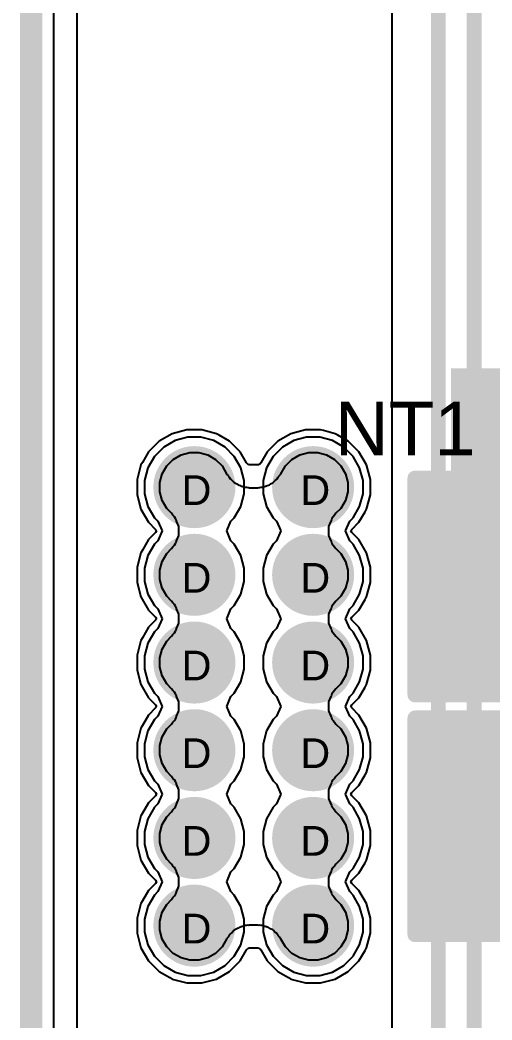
# Model space of a CAD drawing. Header units: inches. Extents: x 0 to 5379, y 0 to 5429.
# Drawn here: x -0.19 to 7.89, y 34.14 to 51.25 of the extents above; entities that cross this region are included whole.
import ezdxf

# ---------------------------------------------------------------- set-up
doc = ezdxf.new("R2010")
doc.units = ezdxf.units.IN
for name, color, linetype in [('Board Outline', 216, 'Continuous'), ('Bottom Layer', 5, 'Continuous'), ('Bottom Solder', 6, 'Continuous'), ('Drill Drawing', 1, 'Continuous'), ('GND01', 16, 'Continuous'), ('GND02', 76, 'Continuous'), ('PWR', 156, 'Continuous'), ('SIG 01', 90, 'Continuous'), ('Top Layer', 1, 'Continuous'), ('Top Overlay', 2, 'Continuous'), ('Top Paste', 8, 'Continuous'), ('Top Solder', 216, 'Continuous'), ('Via Holes', 16, 'Continuous')]:
    doc.layers.add(name, color=color, linetype=linetype)
doc.styles.add('Arial', font='', dxfattribs={"height": 0.2})
doc.styles.get('Arial').set_extended_font_data('Arial')

# ---------------------------------------------------------------- blocks, each defined once
blk = doc.blocks.new('RES_2512_86')
at = {"layer": 'Top Layer'}
blk.add_hatch(color=1, dxfattribs=at).paths.add_polyline_path([(-4.05, 1.7), (-2.45, 1.7), (-2.45, -1.7), (-4.05, -1.7)])
at = {"layer": 'Top Paste'}
blk.add_hatch(color=8, dxfattribs=at).paths.add_polyline_path([(-4.05, 1.7), (-2.45, 1.7), (-2.45, -1.7), (-4.05, -1.7)])
at = {"layer": 'Top Solder'}
blk.add_hatch(color=216, dxfattribs=at).paths.add_polyline_path([(-4.152, 1.802), (-2.348, 1.802), (-2.348, -1.802), (-4.152, -1.802)])
at = {"layer": 'Top Overlay'}
for points in [[(-4.242, 1.854, 0.254, 0.254, 0), (4.237, 1.854, 0.254, 0.254, 0)], [(-4.242, -1.854, 0.254, 0.254, 0), (-4.242, 1.854, 0.254, 0.254, 0)], [(-4.242, -1.854, 0.254, 0.254, 0), (4.237, -1.854, 0.254, 0.254, 0)]]:
    blk.add_lwpolyline(points, format="xyseb", dxfattribs=at)
for points in [[(-4.305, 1.854, 0.127, 0.127, 1), (-4.178, 1.854, 0.127, 0.127, 1)], [(-4.305, 1.854, 0.127, 0.127, 1), (-4.178, 1.854, 0.127, 0.127, 1)], [(-4.305, -1.854, 0.127, 0.127, 1), (-4.178, -1.854, 0.127, 0.127, 1)], [(-4.305, -1.854, 0.127, 0.127, 1), (-4.178, -1.854, 0.127, 0.127, 1)]]:
    blk.add_lwpolyline(points, format="xyseb", close=True, dxfattribs=at)
blk = doc.blocks.new('RES_2512_87')
at = {"layer": 'Top Layer'}
blk.add_hatch(color=1, dxfattribs=at).paths.add_polyline_path([(-4.05, 1.7), (-2.45, 1.7), (-2.45, -1.7), (-4.05, -1.7)])
at = {"layer": 'Top Paste'}
blk.add_hatch(color=8, dxfattribs=at).paths.add_polyline_path([(-4.05, 1.7), (-2.45, 1.7), (-2.45, -1.7), (-4.05, -1.7)])
at = {"layer": 'Top Solder'}
blk.add_hatch(color=216, dxfattribs=at).paths.add_polyline_path([(-4.152, 1.802), (-2.348, 1.802), (-2.348, -1.802), (-4.152, -1.802)])
at = {"layer": 'Top Overlay'}
for points in [[(-4.242, 1.854, 0.254, 0.254, 0), (4.237, 1.854, 0.254, 0.254, 0)], [(-4.242, -1.854, 0.254, 0.254, 0), (-4.242, 1.854, 0.254, 0.254, 0)], [(-4.242, -1.854, 0.254, 0.254, 0), (4.237, -1.854, 0.254, 0.254, 0)]]:
    blk.add_lwpolyline(points, format="xyseb", dxfattribs=at)
for points in [[(-4.305, 1.854, 0.127, 0.127, 1), (-4.178, 1.854, 0.127, 0.127, 1)], [(-4.305, 1.854, 0.127, 0.127, 1), (-4.178, 1.854, 0.127, 0.127, 1)], [(-4.305, -1.854, 0.127, 0.127, 1), (-4.178, -1.854, 0.127, 0.127, 1)], [(-4.305, -1.854, 0.127, 0.127, 1), (-4.178, -1.854, 0.127, 0.127, 1)]]:
    blk.add_lwpolyline(points, format="xyseb", close=True, dxfattribs=at)

msp = doc.modelspace()

# ---------------------------------------------------------------- hatches: boundary and pattern name
at = {"layer": 'Bottom Layer'}
h = msp.add_hatch(color=5, dxfattribs=at)
edge = h.paths.add_edge_path()
edge.add_arc((2.794, 43.253), 0.6, 0, 360)
h = msp.add_hatch(color=5, dxfattribs=at)
edge = h.paths.add_edge_path()
edge.add_arc((4.826, 43.253), 0.6, 0, 360)
h = msp.add_hatch(color=5, dxfattribs=at)
edge = h.paths.add_edge_path()
edge.add_arc((2.794, 41.753), 0.6, 0, 360)
h = msp.add_hatch(color=5, dxfattribs=at)
edge = h.paths.add_edge_path()
edge.add_arc((4.826, 41.753), 0.6, 0, 360)
h = msp.add_hatch(color=5, dxfattribs=at)
edge = h.paths.add_edge_path()
edge.add_arc((2.794, 40.252), 0.6, 0, 360)
h = msp.add_hatch(color=5, dxfattribs=at)
edge = h.paths.add_edge_path()
edge.add_arc((4.826, 40.252), 0.6, 0, 360)
h = msp.add_hatch(color=5, dxfattribs=at)
edge = h.paths.add_edge_path()
edge.add_arc((2.794, 38.752), 0.6, 0, 360)
h = msp.add_hatch(color=5, dxfattribs=at)
edge = h.paths.add_edge_path()
edge.add_arc((4.826, 38.752), 0.6, 0, 360)
h = msp.add_hatch(color=5, dxfattribs=at)
edge = h.paths.add_edge_path()
edge.add_arc((2.794, 37.251), 0.6, 0, 360)
h = msp.add_hatch(color=5, dxfattribs=at)
edge = h.paths.add_edge_path()
edge.add_arc((4.826, 37.251), 0.6, 0, 360)
h = msp.add_hatch(color=5, dxfattribs=at)
edge = h.paths.add_edge_path()
edge.add_arc((2.794, 35.751), 0.6, 0, 360)
h = msp.add_hatch(color=5, dxfattribs=at)
edge = h.paths.add_edge_path()
edge.add_arc((4.826, 35.751), 0.6, 0, 360)
at = {"layer": 'Bottom Solder'}
h = msp.add_hatch(color=6, dxfattribs=at)
edge = h.paths.add_edge_path()
edge.add_arc((2.794, 43.253), 0.702, 0, 360)
h = msp.add_hatch(color=6, dxfattribs=at)
edge = h.paths.add_edge_path()
edge.add_arc((4.826, 43.253), 0.702, 0, 360)
h = msp.add_hatch(color=6, dxfattribs=at)
edge = h.paths.add_edge_path()
edge.add_arc((2.794, 41.753), 0.702, 0, 360)
h = msp.add_hatch(color=6, dxfattribs=at)
edge = h.paths.add_edge_path()
edge.add_arc((4.826, 41.753), 0.702, 0, 360)
h = msp.add_hatch(color=6, dxfattribs=at)
edge = h.paths.add_edge_path()
edge.add_arc((2.794, 40.252), 0.702, 0, 360)
h = msp.add_hatch(color=6, dxfattribs=at)
edge = h.paths.add_edge_path()
edge.add_arc((4.826, 40.252), 0.702, 0, 360)
h = msp.add_hatch(color=6, dxfattribs=at)
edge = h.paths.add_edge_path()
edge.add_arc((2.794, 38.752), 0.702, 0, 360)
h = msp.add_hatch(color=6, dxfattribs=at)
edge = h.paths.add_edge_path()
edge.add_arc((4.826, 38.752), 0.702, 0, 360)
h = msp.add_hatch(color=6, dxfattribs=at)
edge = h.paths.add_edge_path()
edge.add_arc((2.794, 37.251), 0.702, 0, 360)
h = msp.add_hatch(color=6, dxfattribs=at)
edge = h.paths.add_edge_path()
edge.add_arc((4.826, 37.251), 0.702, 0, 360)
h = msp.add_hatch(color=6, dxfattribs=at)
edge = h.paths.add_edge_path()
edge.add_arc((2.794, 35.751), 0.702, 0, 360)
h = msp.add_hatch(color=6, dxfattribs=at)
edge = h.paths.add_edge_path()
edge.add_arc((4.826, 35.751), 0.702, 0, 360)
at = {"layer": 'GND01'}
h = msp.add_hatch(color=16, dxfattribs=at)
edge = h.paths.add_edge_path()
edge.add_arc((2.794, 43.253), 0.6, 0, 360)
h = msp.add_hatch(color=16, dxfattribs=at)
edge = h.paths.add_edge_path()
edge.add_arc((4.826, 43.253), 0.6, 0, 360)
h = msp.add_hatch(color=16, dxfattribs=at)
edge = h.paths.add_edge_path()
edge.add_arc((2.794, 41.753), 0.6, 0, 360)
h = msp.add_hatch(color=16, dxfattribs=at)
edge = h.paths.add_edge_path()
edge.add_arc((4.826, 41.753), 0.6, 0, 360)
h = msp.add_hatch(color=16, dxfattribs=at)
edge = h.paths.add_edge_path()
edge.add_arc((2.794, 40.252), 0.6, 0, 360)
h = msp.add_hatch(color=16, dxfattribs=at)
edge = h.paths.add_edge_path()
edge.add_arc((4.826, 40.252), 0.6, 0, 360)
h = msp.add_hatch(color=16, dxfattribs=at)
edge = h.paths.add_edge_path()
edge.add_arc((2.794, 38.752), 0.6, 0, 360)
h = msp.add_hatch(color=16, dxfattribs=at)
edge = h.paths.add_edge_path()
edge.add_arc((4.826, 38.752), 0.6, 0, 360)
h = msp.add_hatch(color=16, dxfattribs=at)
edge = h.paths.add_edge_path()
edge.add_arc((2.794, 37.251), 0.6, 0, 360)
h = msp.add_hatch(color=16, dxfattribs=at)
edge = h.paths.add_edge_path()
edge.add_arc((4.826, 37.251), 0.6, 0, 360)
h = msp.add_hatch(color=16, dxfattribs=at)
edge = h.paths.add_edge_path()
edge.add_arc((2.794, 35.751), 0.6, 0, 360)
h = msp.add_hatch(color=16, dxfattribs=at)
edge = h.paths.add_edge_path()
edge.add_arc((4.826, 35.751), 0.6, 0, 360)
at = {"layer": 'GND02'}
h = msp.add_hatch(color=76, dxfattribs=at)
edge = h.paths.add_edge_path()
edge.add_arc((2.794, 43.253), 0.6, 0, 360)
h = msp.add_hatch(color=76, dxfattribs=at)
edge = h.paths.add_edge_path()
edge.add_arc((4.826, 43.253), 0.6, 0, 360)
h = msp.add_hatch(color=76, dxfattribs=at)
edge = h.paths.add_edge_path()
edge.add_arc((2.794, 41.753), 0.6, 0, 360)
h = msp.add_hatch(color=76, dxfattribs=at)
edge = h.paths.add_edge_path()
edge.add_arc((4.826, 41.753), 0.6, 0, 360)
h = msp.add_hatch(color=76, dxfattribs=at)
edge = h.paths.add_edge_path()
edge.add_arc((2.794, 40.252), 0.6, 0, 360)
h = msp.add_hatch(color=76, dxfattribs=at)
edge = h.paths.add_edge_path()
edge.add_arc((4.826, 40.252), 0.6, 0, 360)
h = msp.add_hatch(color=76, dxfattribs=at)
edge = h.paths.add_edge_path()
edge.add_arc((2.794, 38.752), 0.6, 0, 360)
h = msp.add_hatch(color=76, dxfattribs=at)
edge = h.paths.add_edge_path()
edge.add_arc((4.826, 38.752), 0.6, 0, 360)
h = msp.add_hatch(color=76, dxfattribs=at)
edge = h.paths.add_edge_path()
edge.add_arc((2.794, 37.251), 0.6, 0, 360)
h = msp.add_hatch(color=76, dxfattribs=at)
edge = h.paths.add_edge_path()
edge.add_arc((4.826, 37.251), 0.6, 0, 360)
h = msp.add_hatch(color=76, dxfattribs=at)
edge = h.paths.add_edge_path()
edge.add_arc((2.794, 35.751), 0.6, 0, 360)
h = msp.add_hatch(color=76, dxfattribs=at)
edge = h.paths.add_edge_path()
edge.add_arc((4.826, 35.751), 0.6, 0, 360)
at = {"layer": 'PWR'}
h = msp.add_hatch(color=156, dxfattribs=at)
edge = h.paths.add_edge_path()
edge.add_arc((2.794, 43.253), 0.6, 0, 360)
h = msp.add_hatch(color=156, dxfattribs=at)
edge = h.paths.add_edge_path()
edge.add_arc((4.826, 43.253), 0.6, 0, 360)
h = msp.add_hatch(color=156, dxfattribs=at)
edge = h.paths.add_edge_path()
edge.add_arc((2.794, 41.753), 0.6, 0, 360)
h = msp.add_hatch(color=156, dxfattribs=at)
edge = h.paths.add_edge_path()
edge.add_arc((4.826, 41.753), 0.6, 0, 360)
h = msp.add_hatch(color=156, dxfattribs=at)
edge = h.paths.add_edge_path()
edge.add_arc((2.794, 40.252), 0.6, 0, 360)
h = msp.add_hatch(color=156, dxfattribs=at)
edge = h.paths.add_edge_path()
edge.add_arc((4.826, 40.252), 0.6, 0, 360)
h = msp.add_hatch(color=156, dxfattribs=at)
edge = h.paths.add_edge_path()
edge.add_arc((2.794, 38.752), 0.6, 0, 360)
h = msp.add_hatch(color=156, dxfattribs=at)
edge = h.paths.add_edge_path()
edge.add_arc((4.826, 38.752), 0.6, 0, 360)
h = msp.add_hatch(color=156, dxfattribs=at)
edge = h.paths.add_edge_path()
edge.add_arc((2.794, 37.251), 0.6, 0, 360)
h = msp.add_hatch(color=156, dxfattribs=at)
edge = h.paths.add_edge_path()
edge.add_arc((4.826, 37.251), 0.6, 0, 360)
h = msp.add_hatch(color=156, dxfattribs=at)
edge = h.paths.add_edge_path()
edge.add_arc((2.794, 35.751), 0.6, 0, 360)
h = msp.add_hatch(color=156, dxfattribs=at)
edge = h.paths.add_edge_path()
edge.add_arc((4.826, 35.751), 0.6, 0, 360)
at = {"layer": 'SIG 01'}
h = msp.add_hatch(color=90, dxfattribs=at)
edge = h.paths.add_edge_path()
edge.add_arc((2.794, 43.253), 0.6, 0, 360)
h = msp.add_hatch(color=90, dxfattribs=at)
edge = h.paths.add_edge_path()
edge.add_arc((4.826, 43.253), 0.6, 0, 360)
h = msp.add_hatch(color=90, dxfattribs=at)
edge = h.paths.add_edge_path()
edge.add_arc((2.794, 41.753), 0.6, 0, 360)
h = msp.add_hatch(color=90, dxfattribs=at)
edge = h.paths.add_edge_path()
edge.add_arc((4.826, 41.753), 0.6, 0, 360)
h = msp.add_hatch(color=90, dxfattribs=at)
edge = h.paths.add_edge_path()
edge.add_arc((2.794, 40.252), 0.6, 0, 360)
h = msp.add_hatch(color=90, dxfattribs=at)
edge = h.paths.add_edge_path()
edge.add_arc((4.826, 40.252), 0.6, 0, 360)
h = msp.add_hatch(color=90, dxfattribs=at)
edge = h.paths.add_edge_path()
edge.add_arc((2.794, 38.752), 0.6, 0, 360)
h = msp.add_hatch(color=90, dxfattribs=at)
edge = h.paths.add_edge_path()
edge.add_arc((4.826, 38.752), 0.6, 0, 360)
h = msp.add_hatch(color=90, dxfattribs=at)
edge = h.paths.add_edge_path()
edge.add_arc((2.794, 37.251), 0.6, 0, 360)
h = msp.add_hatch(color=90, dxfattribs=at)
edge = h.paths.add_edge_path()
edge.add_arc((4.826, 37.251), 0.6, 0, 360)
h = msp.add_hatch(color=90, dxfattribs=at)
edge = h.paths.add_edge_path()
edge.add_arc((2.794, 35.751), 0.6, 0, 360)
h = msp.add_hatch(color=90, dxfattribs=at)
edge = h.paths.add_edge_path()
edge.add_arc((4.826, 35.751), 0.6, 0, 360)
at = {"layer": 'Top Layer'}
msp.add_hatch(color=1, dxfattribs=at).paths.add_polyline_path([(7.188, 43.253), (8.753, 43.253), (8.753, 45.288), (7.188, 45.288)])
h = msp.add_hatch(color=1, dxfattribs=at)
edge = h.paths.add_edge_path()
edge.add_arc((2.794, 43.253), 0.6, 0, 360)
h = msp.add_hatch(color=1, dxfattribs=at)
edge = h.paths.add_edge_path()
edge.add_arc((4.826, 43.253), 0.6, 0, 360)
h = msp.add_hatch(color=1, dxfattribs=at)
edge = h.paths.add_edge_path()
edge.add_arc((2.794, 41.753), 0.6, 0, 360)
h = msp.add_hatch(color=1, dxfattribs=at)
edge = h.paths.add_edge_path()
edge.add_arc((4.826, 41.753), 0.6, 0, 360)
h = msp.add_hatch(color=1, dxfattribs=at)
edge = h.paths.add_edge_path()
edge.add_arc((2.794, 40.252), 0.6, 0, 360)
h = msp.add_hatch(color=1, dxfattribs=at)
edge = h.paths.add_edge_path()
edge.add_arc((4.826, 40.252), 0.6, 0, 360)
h = msp.add_hatch(color=1, dxfattribs=at)
edge = h.paths.add_edge_path()
edge.add_arc((2.794, 38.752), 0.6, 0, 360)
h = msp.add_hatch(color=1, dxfattribs=at)
edge = h.paths.add_edge_path()
edge.add_arc((4.826, 38.752), 0.6, 0, 360)
h = msp.add_hatch(color=1, dxfattribs=at)
edge = h.paths.add_edge_path()
edge.add_arc((2.794, 37.251), 0.6, 0, 360)
h = msp.add_hatch(color=1, dxfattribs=at)
edge = h.paths.add_edge_path()
edge.add_arc((4.826, 37.251), 0.6, 0, 360)
h = msp.add_hatch(color=1, dxfattribs=at)
edge = h.paths.add_edge_path()
edge.add_arc((2.794, 35.751), 0.6, 0, 360)
h = msp.add_hatch(color=1, dxfattribs=at)
edge = h.paths.add_edge_path()
edge.add_arc((4.826, 35.751), 0.6, 0, 360)
at = {"layer": 'Top Solder'}
h = msp.add_hatch(color=216, dxfattribs=at)
edge = h.paths.add_edge_path()
edge.add_arc((2.794, 43.253), 0.702, 0, 360)
h = msp.add_hatch(color=216, dxfattribs=at)
edge = h.paths.add_edge_path()
edge.add_arc((4.826, 43.253), 0.702, 0, 360)
h = msp.add_hatch(color=216, dxfattribs=at)
edge = h.paths.add_edge_path()
edge.add_arc((2.794, 41.753), 0.702, 0, 360)
h = msp.add_hatch(color=216, dxfattribs=at)
edge = h.paths.add_edge_path()
edge.add_arc((4.826, 41.753), 0.702, 0, 360)
h = msp.add_hatch(color=216, dxfattribs=at)
edge = h.paths.add_edge_path()
edge.add_arc((2.794, 40.252), 0.702, 0, 360)
h = msp.add_hatch(color=216, dxfattribs=at)
edge = h.paths.add_edge_path()
edge.add_arc((4.826, 40.252), 0.702, 0, 360)
h = msp.add_hatch(color=216, dxfattribs=at)
edge = h.paths.add_edge_path()
edge.add_arc((2.794, 38.752), 0.702, 0, 360)
h = msp.add_hatch(color=216, dxfattribs=at)
edge = h.paths.add_edge_path()
edge.add_arc((4.826, 38.752), 0.702, 0, 360)
h = msp.add_hatch(color=216, dxfattribs=at)
edge = h.paths.add_edge_path()
edge.add_arc((2.794, 37.251), 0.702, 0, 360)
h = msp.add_hatch(color=216, dxfattribs=at)
edge = h.paths.add_edge_path()
edge.add_arc((4.826, 37.251), 0.702, 0, 360)
h = msp.add_hatch(color=216, dxfattribs=at)
edge = h.paths.add_edge_path()
edge.add_arc((2.794, 35.751), 0.702, 0, 360)
h = msp.add_hatch(color=216, dxfattribs=at)
edge = h.paths.add_edge_path()
edge.add_arc((4.826, 35.751), 0.702, 0, 360)
at = {"layer": 'Via Holes'}
h = msp.add_hatch(color=7, dxfattribs=at)
edge = h.paths.add_edge_path()
edge.add_arc((2.794, 43.253), 0.35, 0, 360)
h = msp.add_hatch(color=7, dxfattribs=at)
edge = h.paths.add_edge_path()
edge.add_arc((4.826, 43.253), 0.35, 0, 360)
h = msp.add_hatch(color=7, dxfattribs=at)
edge = h.paths.add_edge_path()
edge.add_arc((2.794, 41.753), 0.35, 0, 360)
h = msp.add_hatch(color=7, dxfattribs=at)
edge = h.paths.add_edge_path()
edge.add_arc((4.826, 41.753), 0.35, 0, 360)
h = msp.add_hatch(color=7, dxfattribs=at)
edge = h.paths.add_edge_path()
edge.add_arc((2.794, 40.252), 0.35, 0, 360)
h = msp.add_hatch(color=7, dxfattribs=at)
edge = h.paths.add_edge_path()
edge.add_arc((4.826, 40.252), 0.35, 0, 360)
h = msp.add_hatch(color=7, dxfattribs=at)
edge = h.paths.add_edge_path()
edge.add_arc((2.794, 38.752), 0.35, 0, 360)
h = msp.add_hatch(color=7, dxfattribs=at)
edge = h.paths.add_edge_path()
edge.add_arc((4.826, 38.752), 0.35, 0, 360)
h = msp.add_hatch(color=7, dxfattribs=at)
edge = h.paths.add_edge_path()
edge.add_arc((2.794, 37.251), 0.35, 0, 360)
h = msp.add_hatch(color=7, dxfattribs=at)
edge = h.paths.add_edge_path()
edge.add_arc((4.826, 37.251), 0.35, 0, 360)
h = msp.add_hatch(color=7, dxfattribs=at)
edge = h.paths.add_edge_path()
edge.add_arc((2.794, 35.751), 0.35, 0, 360)
h = msp.add_hatch(color=7, dxfattribs=at)
edge = h.paths.add_edge_path()
edge.add_arc((4.826, 35.751), 0.35, 0, 360)

# ---------------------------------------------------------------- linework, layer by layer
at = {"layer": 'Board Outline'}
msp.add_lwpolyline([(0, 0, 0.381, 0.381, 0), (0, 220, 0.381, 0.381, 0)], format="xyseb", dxfattribs=at)
at = {"layer": 'Bottom Layer'}
msp.add_line((0.388, 9.671), (0.388, 210.329), dxfattribs=at)
at = {"layer": 'GND01'}
msp.add_line((0.388, 0.388), (0.388, 219.612), dxfattribs=at)
at = {"layer": 'GND02'}
msp.add_line((0.388, 0.388), (0.388, 219.612), dxfattribs=at)
at = {"layer": 'PWR'}
for p, q in [((0.388, 0.388), (0.388, 219.612)), ((2.464, 44.049), (2.27, 43.936)), ((2.682, 44.107), (2.464, 44.049)), ((2.906, 44.107), (2.682, 44.107)), ((3.124, 44.049), (2.906, 44.107)), ((3.318, 43.936), (3.124, 44.049)), ((4.496, 44.049), (4.302, 43.936)), ((4.714, 44.107), (4.496, 44.049)), ((4.938, 44.107), (4.714, 44.107)), ((5.156, 44.049), (4.938, 44.107)), ((5.35, 43.936), (5.156, 44.049)), ((2.27, 43.936), (2.111, 43.777)), ((3.477, 43.777), (3.318, 43.936)), ((4.302, 43.936), (4.143, 43.777)), ((5.509, 43.777), (5.35, 43.936)), ((2.111, 43.777), (1.998, 43.583)), ((3.59, 43.583), (3.477, 43.777)), ((4.143, 43.777), (4.03, 43.583)), ((5.622, 43.583), (5.509, 43.777)), ((1.998, 43.583), (1.94, 43.365)), ((3.648, 43.365), (3.59, 43.583)), ((4.03, 43.583), (3.972, 43.365)), ((5.68, 43.365), (5.622, 43.583)), ((1.94, 43.365), (1.94, 43.141)), ((3.648, 43.141), (3.648, 43.365)), ((3.972, 43.365), (3.972, 43.141)), ((5.68, 43.141), (5.68, 43.365)), ((1.94, 43.141), (1.998, 42.923)), ((3.59, 42.923), (3.648, 43.141)), ((3.972, 43.141), (4.03, 42.923)), ((5.622, 42.923), (5.68, 43.141)), ((1.998, 42.923), (2.111, 42.729)), ((3.477, 42.729), (3.59, 42.923)), ((4.03, 42.923), (4.143, 42.729)), ((5.509, 42.729), (5.622, 42.923)), ((2.111, 42.729), (2.168, 42.671)), ((2.168, 42.671), (2.241, 42.503)), ((3.347, 42.503), (3.42, 42.671)), ((3.42, 42.671), (3.477, 42.729)), ((4.143, 42.729), (4.2, 42.671)), ((4.2, 42.671), (4.273, 42.503)), ((5.379, 42.503), (5.452, 42.671)), ((5.452, 42.671), (5.509, 42.729)), ((2.241, 42.503), (2.168, 42.335)), ((3.42, 42.335), (3.347, 42.503)), ((4.273, 42.503), (4.2, 42.335)), ((5.452, 42.335), (5.379, 42.503)), ((2.111, 42.277), (1.998, 42.082)), ((2.168, 42.335), (2.111, 42.277)), ((3.477, 42.277), (3.42, 42.335)), ((3.59, 42.082), (3.477, 42.277)), ((4.143, 42.277), (4.03, 42.082)), ((4.2, 42.335), (4.143, 42.277)), ((5.509, 42.277), (5.452, 42.335)), ((5.622, 42.082), (5.509, 42.277)), ((1.998, 42.082), (1.94, 41.865)), ((3.648, 41.865), (3.59, 42.082)), ((4.03, 42.082), (3.972, 41.865)), ((5.68, 41.865), (5.622, 42.082)), ((1.94, 41.865), (1.94, 41.64)), ((3.648, 41.64), (3.648, 41.865)), ((3.972, 41.865), (3.972, 41.64)), ((5.68, 41.64), (5.68, 41.865)), ((1.94, 41.64), (1.998, 41.423)), ((3.59, 41.423), (3.648, 41.64)), ((3.972, 41.64), (4.03, 41.423)), ((5.622, 41.423), (5.68, 41.64)), ((1.998, 41.423), (2.111, 41.228)), ((3.477, 41.228), (3.59, 41.423)), ((4.03, 41.423), (4.143, 41.228)), ((5.509, 41.228), (5.622, 41.423)), ((2.111, 41.228), (2.168, 41.17)), ((2.168, 41.17), (2.241, 41.002)), ((3.347, 41.002), (3.42, 41.17)), ((3.42, 41.17), (3.477, 41.228)), ((4.143, 41.228), (4.2, 41.17)), ((4.2, 41.17), (4.273, 41.002)), ((5.379, 41.002), (5.452, 41.17)), ((5.452, 41.17), (5.509, 41.228)), ((2.241, 41.002), (2.168, 40.834)), ((3.42, 40.834), (3.347, 41.002)), ((4.273, 41.002), (4.2, 40.834)), ((5.452, 40.834), (5.379, 41.002)), ((2.111, 40.777), (1.998, 40.582)), ((2.168, 40.834), (2.111, 40.777)), ((3.477, 40.777), (3.42, 40.834)), ((3.59, 40.582), (3.477, 40.777)), ((4.143, 40.777), (4.03, 40.582)), ((4.2, 40.834), (4.143, 40.777)), ((5.509, 40.777), (5.452, 40.834)), ((5.622, 40.582), (5.509, 40.777)), ((1.998, 40.582), (1.94, 40.365)), ((3.648, 40.365), (3.59, 40.582)), ((4.03, 40.582), (3.972, 40.365)), ((5.68, 40.365), (5.622, 40.582)), ((1.94, 40.365), (1.94, 40.14)), ((3.648, 40.14), (3.648, 40.365)), ((3.972, 40.365), (3.972, 40.14)), ((5.68, 40.14), (5.68, 40.365)), ((1.94, 40.14), (1.998, 39.923)), ((3.59, 39.923), (3.648, 40.14)), ((3.972, 40.14), (4.03, 39.923)), ((5.622, 39.923), (5.68, 40.14)), ((1.998, 39.923), (2.111, 39.728)), ((3.477, 39.728), (3.59, 39.923)), ((4.03, 39.923), (4.143, 39.728)), ((5.509, 39.728), (5.622, 39.923)), ((2.111, 39.728), (2.168, 39.67)), ((3.42, 39.67), (3.477, 39.728)), ((4.143, 39.728), (4.2, 39.67)), ((5.452, 39.67), (5.509, 39.728)), ((2.168, 39.67), (2.241, 39.502)), ((3.347, 39.502), (3.42, 39.67)), ((4.2, 39.67), (4.273, 39.502)), ((5.379, 39.502), (5.452, 39.67)), ((2.241, 39.502), (2.168, 39.334)), ((3.42, 39.334), (3.347, 39.502)), ((4.273, 39.502), (4.2, 39.334)), ((5.452, 39.334), (5.379, 39.502)), ((2.111, 39.276), (1.998, 39.081)), ((2.168, 39.334), (2.111, 39.276)), ((3.477, 39.276), (3.42, 39.334)), ((3.59, 39.081), (3.477, 39.276)), ((4.143, 39.276), (4.03, 39.081)), ((4.2, 39.334), (4.143, 39.276)), ((5.509, 39.276), (5.452, 39.334)), ((5.622, 39.081), (5.509, 39.276)), ((1.998, 39.081), (1.94, 38.864)), ((3.648, 38.864), (3.59, 39.081)), ((4.03, 39.081), (3.972, 38.864)), ((5.68, 38.864), (5.622, 39.081)), ((1.94, 38.864), (1.94, 38.639)), ((3.648, 38.639), (3.648, 38.864)), ((3.972, 38.864), (3.972, 38.639)), ((5.68, 38.639), (5.68, 38.864)), ((1.94, 38.639), (1.998, 38.422)), ((3.59, 38.422), (3.648, 38.639)), ((3.972, 38.639), (4.03, 38.422)), ((5.622, 38.422), (5.68, 38.639)), ((1.998, 38.422), (2.111, 38.227)), ((3.477, 38.227), (3.59, 38.422)), ((4.03, 38.422), (4.143, 38.227)), ((5.509, 38.227), (5.622, 38.422)), ((2.111, 38.227), (2.168, 38.17)), ((2.168, 38.17), (2.241, 38.002)), ((3.347, 38.002), (3.42, 38.17)), ((3.42, 38.17), (3.477, 38.227)), ((4.143, 38.227), (4.2, 38.17)), ((4.2, 38.17), (4.273, 38.002)), ((5.379, 38.002), (5.452, 38.17)), ((5.452, 38.17), (5.509, 38.227)), ((2.241, 38.002), (2.168, 37.833)), ((3.42, 37.833), (3.347, 38.002)), ((4.273, 38.002), (4.2, 37.833)), ((5.452, 37.833), (5.379, 38.002)), ((2.168, 37.833), (2.111, 37.776)), ((3.477, 37.776), (3.42, 37.833)), ((4.2, 37.833), (4.143, 37.776)), ((5.509, 37.776), (5.452, 37.833)), ((2.111, 37.776), (1.998, 37.581)), ((3.59, 37.581), (3.477, 37.776)), ((4.143, 37.776), (4.03, 37.581)), ((5.622, 37.581), (5.509, 37.776)), ((1.998, 37.581), (1.94, 37.364)), ((3.648, 37.364), (3.59, 37.581)), ((4.03, 37.581), (3.972, 37.364)), ((5.68, 37.364), (5.622, 37.581)), ((1.94, 37.364), (1.94, 37.139)), ((3.648, 37.139), (3.648, 37.364)), ((3.972, 37.364), (3.972, 37.139)), ((5.68, 37.139), (5.68, 37.364)), ((1.94, 37.139), (1.998, 36.922)), ((3.59, 36.922), (3.648, 37.139)), ((3.972, 37.139), (4.03, 36.922)), ((5.622, 36.922), (5.68, 37.139)), ((1.998, 36.922), (2.111, 36.727)), ((3.477, 36.727), (3.59, 36.922)), ((4.03, 36.922), (4.143, 36.727)), ((5.509, 36.727), (5.622, 36.922)), ((2.111, 36.727), (2.168, 36.669)), ((2.168, 36.669), (2.241, 36.501)), ((3.347, 36.501), (3.42, 36.669)), ((3.42, 36.669), (3.477, 36.727)), ((4.143, 36.727), (4.2, 36.669)), ((4.2, 36.669), (4.273, 36.501)), ((5.379, 36.501), (5.452, 36.669)), ((5.452, 36.669), (5.509, 36.727)), ((2.241, 36.501), (2.168, 36.333)), ((3.42, 36.333), (3.347, 36.501)), ((4.273, 36.501), (4.2, 36.333)), ((5.452, 36.333), (5.379, 36.501)), ((2.111, 36.275), (1.998, 36.081)), ((2.168, 36.333), (2.111, 36.275)), ((3.477, 36.275), (3.42, 36.333)), ((3.59, 36.081), (3.477, 36.275)), ((4.143, 36.275), (4.03, 36.081)), ((4.2, 36.333), (4.143, 36.275)), ((5.509, 36.275), (5.452, 36.333)), ((5.622, 36.081), (5.509, 36.275)), ((1.998, 36.081), (1.94, 35.863)), ((3.648, 35.863), (3.59, 36.081)), ((4.03, 36.081), (3.972, 35.863)), ((5.68, 35.863), (5.622, 36.081)), ((1.94, 35.863), (1.94, 35.638)), ((3.648, 35.638), (3.648, 35.863)), ((3.972, 35.863), (3.972, 35.638)), ((5.68, 35.638), (5.68, 35.863)), ((1.94, 35.638), (1.998, 35.421)), ((3.59, 35.421), (3.648, 35.638)), ((3.972, 35.638), (4.03, 35.421)), ((5.622, 35.421), (5.68, 35.638)), ((1.998, 35.421), (2.111, 35.227)), ((3.477, 35.227), (3.59, 35.421)), ((4.03, 35.421), (4.143, 35.227)), ((5.509, 35.227), (5.622, 35.421)), ((2.111, 35.227), (2.27, 35.068)), ((3.318, 35.068), (3.477, 35.227)), ((4.143, 35.227), (4.302, 35.068)), ((5.35, 35.068), (5.509, 35.227)), ((2.27, 35.068), (2.464, 34.955)), ((2.464, 34.955), (2.682, 34.897)), ((2.906, 34.897), (3.124, 34.955)), ((3.124, 34.955), (3.318, 35.068)), ((4.302, 35.068), (4.496, 34.955)), ((4.496, 34.955), (4.714, 34.897)), ((4.938, 34.897), (5.156, 34.955)), ((5.156, 34.955), (5.35, 35.068)), ((2.682, 34.897), (2.906, 34.897)), ((4.714, 34.897), (4.938, 34.897))]:
    msp.add_line(p, q, dxfattribs=at)
at = {"layer": 'SIG 01'}
for p, q in [((0.388, 0.388), (0.388, 219.612)), ((6.172, 66.556), (6.172, 31.528)), ((2.415, 44.167), (2.192, 44.038)), ((2.665, 44.234), (2.415, 44.167)), ((2.923, 44.234), (2.665, 44.234)), ((3.173, 44.167), (2.923, 44.234)), ((3.217, 44.142), (3.173, 44.167)), ((3.396, 44.038), (3.217, 44.142)), ((3.217, 44.142), (3.217, 44.142)), ((4.447, 44.167), (4.224, 44.038)), ((4.697, 44.234), (4.447, 44.167)), ((4.955, 44.234), (4.697, 44.234)), ((5.005, 44.221), (4.955, 44.234)), ((5.205, 44.167), (5.005, 44.221)), ((5.249, 44.142), (5.205, 44.167)), ((5.428, 44.038), (5.249, 44.142)), ((5.249, 44.142), (5.249, 44.142)), ((2.192, 44.038), (2.009, 43.855)), ((3.579, 43.855), (3.396, 44.038)), ((4.224, 44.038), (4.041, 43.855)), ((5.611, 43.855), (5.428, 44.038)), ((2.009, 43.855), (1.905, 43.676)), ((2.43, 43.727), (2.565, 43.805)), ((2.565, 43.805), (2.716, 43.846)), ((2.716, 43.846), (2.872, 43.846)), ((2.872, 43.846), (3.023, 43.805)), ((3.023, 43.805), (3.158, 43.727)), ((3.688, 43.667), (3.579, 43.855)), ((4.041, 43.855), (3.932, 43.667)), ((4.462, 43.727), (4.597, 43.805)), ((4.597, 43.805), (4.748, 43.846)), ((4.748, 43.846), (4.904, 43.846)), ((4.904, 43.846), (5.055, 43.805)), ((5.055, 43.805), (5.19, 43.727)), ((5.74, 43.632), (5.611, 43.855)), ((1.88, 43.632), (1.813, 43.382)), ((1.905, 43.676), (1.88, 43.632)), ((1.905, 43.676), (1.905, 43.676)), ((2.32, 43.617), (2.43, 43.727)), ((3.158, 43.727), (3.268, 43.617)), ((3.703, 43.651), (3.688, 43.667)), ((3.707, 43.644), (3.703, 43.651)), ((3.715, 43.642), (3.707, 43.644)), ((3.731, 43.634), (3.715, 43.642)), ((3.739, 43.632), (3.731, 43.634)), ((3.774, 43.632), (3.739, 43.632)), ((3.778, 43.632), (3.774, 43.632)), ((3.842, 43.632), (3.778, 43.632)), ((3.846, 43.632), (3.842, 43.632)), ((3.881, 43.632), (3.846, 43.632)), ((3.889, 43.634), (3.881, 43.632)), ((3.905, 43.642), (3.889, 43.634)), ((3.913, 43.644), (3.905, 43.642)), ((3.917, 43.651), (3.913, 43.644)), ((3.932, 43.667), (3.917, 43.651)), ((4.352, 43.617), (4.462, 43.727)), ((5.19, 43.727), (5.3, 43.617)), ((5.807, 43.382), (5.74, 43.632)), ((2.201, 43.331), (2.242, 43.482)), ((2.242, 43.482), (2.32, 43.617)), ((3.268, 43.617), (3.352, 43.472)), ((3.352, 43.472), (3.371, 43.451)), ((4.249, 43.451), (4.268, 43.472)), ((4.268, 43.472), (4.352, 43.617)), ((5.3, 43.617), (5.378, 43.482)), ((5.378, 43.482), (5.419, 43.331)), ((1.813, 43.382), (1.813, 43.124)), ((2.201, 43.175), (2.201, 43.331)), ((3.371, 43.451), (3.371, 43.45)), ((3.371, 43.45), (3.374, 43.447)), ((3.374, 43.447), (3.376, 43.442)), ((3.376, 43.442), (3.38, 43.435)), ((3.38, 43.435), (3.391, 43.423)), ((3.391, 43.423), (3.408, 43.398)), ((3.408, 43.398), (3.423, 43.382)), ((3.423, 43.382), (3.443, 43.368)), ((3.443, 43.368), (3.471, 43.336)), ((3.471, 43.336), (3.479, 43.332)), ((3.479, 43.332), (3.485, 43.326)), ((3.485, 43.326), (3.523, 43.309)), ((3.523, 43.309), (3.543, 43.294)), ((3.543, 43.294), (3.559, 43.286)), ((3.559, 43.286), (3.581, 43.28)), ((4.039, 43.28), (4.061, 43.286)), ((4.061, 43.286), (4.077, 43.294)), ((4.077, 43.294), (4.097, 43.309)), ((4.097, 43.309), (4.135, 43.326)), ((4.135, 43.326), (4.141, 43.332)), ((4.141, 43.332), (4.149, 43.336)), ((4.149, 43.336), (4.177, 43.368)), ((4.177, 43.368), (4.197, 43.382)), ((4.197, 43.382), (4.212, 43.398)), ((4.212, 43.398), (4.229, 43.423)), ((4.229, 43.423), (4.24, 43.435)), ((4.24, 43.435), (4.244, 43.442)), ((4.244, 43.442), (4.246, 43.447)), ((4.246, 43.447), (4.249, 43.45)), ((4.249, 43.45), (4.249, 43.451)), ((5.419, 43.331), (5.419, 43.175)), ((5.807, 43.124), (5.807, 43.382)), ((1.813, 43.124), (1.88, 42.874)), ((2.242, 43.024), (2.201, 43.175)), ((3.581, 43.28), (3.591, 43.274)), ((3.591, 43.274), (3.603, 43.271)), ((3.603, 43.271), (3.607, 43.269)), ((3.607, 43.269), (3.614, 43.267)), ((3.614, 43.267), (3.619, 43.267)), ((3.619, 43.267), (3.624, 43.265)), ((3.624, 43.265), (3.624, 43.265)), ((3.624, 43.265), (3.648, 43.255)), ((3.648, 43.255), (3.656, 43.253)), ((3.656, 43.253), (3.684, 43.252)), ((3.684, 43.252), (3.706, 43.247)), ((3.706, 43.247), (3.718, 43.248)), ((3.718, 43.248), (3.739, 43.244)), ((3.739, 43.244), (3.774, 43.244)), ((3.774, 43.244), (3.778, 43.243)), ((3.778, 43.243), (3.842, 43.243)), ((3.842, 43.243), (3.846, 43.244)), ((3.846, 43.244), (3.881, 43.244)), ((3.881, 43.244), (3.902, 43.248)), ((3.902, 43.248), (3.914, 43.247)), ((3.914, 43.247), (3.936, 43.252)), ((3.936, 43.252), (3.964, 43.253)), ((3.964, 43.253), (3.972, 43.255)), ((3.972, 43.255), (3.996, 43.265)), ((3.996, 43.265), (4.001, 43.267)), ((3.996, 43.265), (3.996, 43.265)), ((4.001, 43.267), (4.006, 43.267)), ((4.006, 43.267), (4.013, 43.269)), ((4.013, 43.269), (4.017, 43.271)), ((4.017, 43.271), (4.029, 43.274)), ((4.029, 43.274), (4.039, 43.28)), ((5.419, 43.175), (5.378, 43.024)), ((5.74, 42.874), (5.807, 43.124)), ((2.32, 42.889), (2.242, 43.024)), ((5.378, 43.024), (5.3, 42.889)), ((1.88, 42.874), (2.009, 42.651)), ((2.404, 42.805), (2.32, 42.889)), ((2.426, 42.773), (2.404, 42.805)), ((2.453, 42.746), (2.426, 42.773)), ((5.194, 42.773), (5.167, 42.746)), ((5.216, 42.805), (5.194, 42.773)), ((5.3, 42.889), (5.216, 42.805)), ((5.611, 42.651), (5.715, 42.83)), ((5.715, 42.83), (5.74, 42.874)), ((5.715, 42.83), (5.715, 42.83)), ((2.009, 42.651), (2.13, 42.53)), ((2.471, 42.719), (2.453, 42.746)), ((2.481, 42.695), (2.471, 42.719)), ((2.471, 42.719), (2.471, 42.719)), ((2.471, 42.719), (2.471, 42.719)), ((2.486, 42.683), (2.481, 42.695)), ((2.489, 42.678), (2.486, 42.683)), ((2.49, 42.673), (2.489, 42.678)), ((2.529, 42.579), (2.49, 42.673)), ((5.13, 42.673), (5.091, 42.579)), ((5.131, 42.678), (5.13, 42.673)), ((5.134, 42.683), (5.131, 42.678)), ((5.139, 42.695), (5.134, 42.683)), ((5.149, 42.719), (5.139, 42.695)), ((5.167, 42.746), (5.149, 42.719)), ((5.149, 42.719), (5.149, 42.719)), ((5.149, 42.719), (5.149, 42.719)), ((5.49, 42.53), (5.611, 42.651)), ((2.13, 42.476), (2.009, 42.355)), ((2.13, 42.53), (2.148, 42.503)), ((2.148, 42.503), (2.13, 42.476)), ((2.529, 42.427), (2.529, 42.579)), ((2.529, 42.579), (2.529, 42.579)), ((5.091, 42.579), (5.091, 42.579)), ((5.091, 42.579), (5.091, 42.427)), ((5.472, 42.503), (5.49, 42.53)), ((5.49, 42.476), (5.472, 42.503)), ((5.611, 42.355), (5.49, 42.476)), ((2.009, 42.355), (1.905, 42.176)), ((2.426, 42.233), (2.453, 42.26)), ((2.453, 42.26), (2.471, 42.287)), ((2.471, 42.287), (2.481, 42.311)), ((2.471, 42.287), (2.471, 42.287)), ((2.471, 42.287), (2.471, 42.287)), ((2.481, 42.311), (2.486, 42.322)), ((2.486, 42.322), (2.489, 42.327)), ((2.489, 42.327), (2.49, 42.333)), ((2.49, 42.333), (2.529, 42.427)), ((5.091, 42.427), (5.091, 42.427)), ((5.091, 42.427), (5.13, 42.333)), ((5.13, 42.333), (5.131, 42.327)), ((5.131, 42.327), (5.134, 42.322)), ((5.134, 42.322), (5.139, 42.311)), ((5.139, 42.311), (5.149, 42.287)), ((5.149, 42.287), (5.149, 42.287)), ((5.149, 42.287), (5.149, 42.287)), ((5.149, 42.287), (5.167, 42.26)), ((5.167, 42.26), (5.194, 42.233)), ((5.74, 42.131), (5.611, 42.355)), ((1.88, 42.131), (1.813, 41.882)), ((1.905, 42.176), (1.88, 42.131)), ((1.905, 42.176), (1.905, 42.176)), ((2.242, 41.981), (2.32, 42.116)), ((2.32, 42.116), (2.404, 42.201)), ((2.404, 42.201), (2.426, 42.233)), ((5.194, 42.233), (5.216, 42.201)), ((5.216, 42.201), (5.3, 42.116)), ((5.3, 42.116), (5.378, 41.981)), ((5.807, 41.882), (5.74, 42.131)), ((2.201, 41.831), (2.242, 41.981)), ((5.378, 41.981), (5.419, 41.831)), ((1.813, 41.882), (1.813, 41.623)), ((2.201, 41.675), (2.201, 41.831)), ((5.419, 41.831), (5.419, 41.675)), ((5.807, 41.623), (5.807, 41.882)), ((1.813, 41.623), (1.88, 41.374)), ((2.242, 41.524), (2.201, 41.675)), ((5.419, 41.675), (5.378, 41.524)), ((5.74, 41.374), (5.807, 41.623)), ((2.32, 41.389), (2.242, 41.524)), ((5.378, 41.524), (5.3, 41.389)), ((1.88, 41.374), (2.009, 41.15)), ((2.404, 41.304), (2.32, 41.389)), ((2.426, 41.272), (2.404, 41.304)), ((2.453, 41.245), (2.426, 41.272)), ((2.471, 41.218), (2.453, 41.245)), ((5.167, 41.245), (5.149, 41.218)), ((5.194, 41.272), (5.167, 41.245)), ((5.216, 41.304), (5.194, 41.272)), ((5.3, 41.389), (5.216, 41.304)), ((5.611, 41.15), (5.715, 41.33)), ((5.715, 41.33), (5.74, 41.374)), ((5.715, 41.33), (5.715, 41.33)), ((2.009, 41.15), (2.13, 41.029)), ((2.481, 41.194), (2.471, 41.218)), ((2.471, 41.218), (2.471, 41.218)), ((2.471, 41.218), (2.471, 41.218)), ((2.486, 41.183), (2.481, 41.194)), ((2.489, 41.178), (2.486, 41.183)), ((2.49, 41.172), (2.489, 41.178)), ((2.529, 41.078), (2.49, 41.172)), ((2.529, 40.927), (2.529, 41.078)), ((2.529, 41.078), (2.529, 41.078)), ((5.13, 41.172), (5.091, 41.078)), ((5.091, 41.078), (5.091, 41.078)), ((5.091, 41.078), (5.091, 40.927)), ((5.131, 41.178), (5.13, 41.172)), ((5.134, 41.183), (5.131, 41.178)), ((5.139, 41.194), (5.134, 41.183)), ((5.149, 41.218), (5.139, 41.194)), ((5.149, 41.218), (5.149, 41.218)), ((5.149, 41.218), (5.149, 41.218)), ((5.49, 41.029), (5.611, 41.15)), ((2.13, 40.975), (2.009, 40.855)), ((2.13, 41.029), (2.148, 41.002)), ((2.148, 41.002), (2.13, 40.975)), ((2.49, 40.832), (2.529, 40.927)), ((5.091, 40.927), (5.091, 40.927)), ((5.091, 40.927), (5.13, 40.832)), ((5.472, 41.002), (5.49, 41.029)), ((5.49, 40.975), (5.472, 41.002)), ((5.611, 40.855), (5.49, 40.975)), ((2.009, 40.855), (1.905, 40.675)), ((2.404, 40.701), (2.426, 40.732)), ((2.426, 40.732), (2.453, 40.759)), ((2.453, 40.759), (2.471, 40.787)), ((2.471, 40.787), (2.481, 40.811)), ((2.471, 40.787), (2.471, 40.787)), ((2.471, 40.787), (2.471, 40.787)), ((2.481, 40.811), (2.486, 40.822)), ((2.486, 40.822), (2.489, 40.827)), ((2.489, 40.827), (2.49, 40.832)), ((5.13, 40.832), (5.131, 40.827)), ((5.131, 40.827), (5.134, 40.822)), ((5.134, 40.822), (5.139, 40.811)), ((5.139, 40.811), (5.149, 40.787)), ((5.149, 40.787), (5.149, 40.787)), ((5.149, 40.787), (5.149, 40.787)), ((5.149, 40.787), (5.167, 40.759)), ((5.167, 40.759), (5.194, 40.732)), ((5.194, 40.732), (5.216, 40.701)), ((5.74, 40.631), (5.611, 40.855)), ((1.88, 40.631), (1.813, 40.381)), ((1.905, 40.675), (1.88, 40.631)), ((1.905, 40.675), (1.905, 40.675)), ((2.242, 40.481), (2.32, 40.616)), ((2.32, 40.616), (2.404, 40.701)), ((5.216, 40.701), (5.3, 40.616)), ((5.3, 40.616), (5.378, 40.481)), ((5.807, 40.381), (5.74, 40.631)), ((1.813, 40.381), (1.813, 40.123)), ((2.201, 40.33), (2.242, 40.481)), ((5.378, 40.481), (5.419, 40.33)), ((5.807, 40.123), (5.807, 40.381)), ((2.201, 40.174), (2.201, 40.33)), ((5.419, 40.33), (5.419, 40.174)), ((1.813, 40.123), (1.88, 39.874)), ((2.242, 40.023), (2.201, 40.174)), ((5.419, 40.174), (5.378, 40.023)), ((5.74, 39.874), (5.807, 40.123)), ((1.88, 39.874), (2.009, 39.65)), ((2.32, 39.888), (2.242, 40.023)), ((2.404, 39.804), (2.32, 39.888)), ((5.3, 39.888), (5.216, 39.804)), ((5.378, 40.023), (5.3, 39.888)), ((5.715, 39.829), (5.74, 39.874)), ((2.426, 39.772), (2.404, 39.804)), ((2.453, 39.745), (2.426, 39.772)), ((2.471, 39.718), (2.453, 39.745)), ((2.481, 39.694), (2.471, 39.718)), ((2.471, 39.718), (2.471, 39.718)), ((2.471, 39.718), (2.471, 39.718)), ((2.486, 39.682), (2.481, 39.694)), ((5.139, 39.694), (5.134, 39.682)), ((5.149, 39.718), (5.139, 39.694)), ((5.167, 39.745), (5.149, 39.718)), ((5.149, 39.718), (5.149, 39.718)), ((5.149, 39.718), (5.149, 39.718)), ((5.194, 39.772), (5.167, 39.745)), ((5.216, 39.804), (5.194, 39.772)), ((5.611, 39.65), (5.715, 39.829)), ((5.715, 39.829), (5.715, 39.829)), ((2.009, 39.65), (2.13, 39.529)), ((2.13, 39.529), (2.148, 39.502)), ((2.489, 39.678), (2.486, 39.682)), ((2.49, 39.672), (2.489, 39.678)), ((2.529, 39.578), (2.49, 39.672)), ((2.529, 39.426), (2.529, 39.578)), ((2.529, 39.578), (2.529, 39.578)), ((5.13, 39.672), (5.091, 39.578)), ((5.091, 39.578), (5.091, 39.578)), ((5.091, 39.578), (5.091, 39.426)), ((5.131, 39.678), (5.13, 39.672)), ((5.134, 39.682), (5.131, 39.678)), ((5.472, 39.502), (5.49, 39.529)), ((5.49, 39.529), (5.611, 39.65)), ((2.009, 39.354), (1.905, 39.175)), ((2.13, 39.475), (2.009, 39.354)), ((2.148, 39.502), (2.13, 39.475)), ((2.49, 39.332), (2.529, 39.426)), ((5.091, 39.426), (5.091, 39.426)), ((5.091, 39.426), (5.13, 39.332)), ((5.49, 39.475), (5.472, 39.502)), ((5.611, 39.354), (5.49, 39.475)), ((5.74, 39.13), (5.611, 39.354)), ((2.32, 39.116), (2.404, 39.2)), ((2.404, 39.2), (2.426, 39.232)), ((2.426, 39.232), (2.453, 39.259)), ((2.453, 39.259), (2.471, 39.286)), ((2.471, 39.286), (2.481, 39.31)), ((2.471, 39.286), (2.471, 39.286)), ((2.471, 39.286), (2.471, 39.286)), ((2.481, 39.31), (2.486, 39.321)), ((2.486, 39.321), (2.489, 39.326)), ((2.489, 39.326), (2.49, 39.332)), ((5.13, 39.332), (5.131, 39.326)), ((5.131, 39.326), (5.134, 39.321)), ((5.134, 39.321), (5.139, 39.31)), ((5.139, 39.31), (5.149, 39.286)), ((5.149, 39.286), (5.149, 39.286)), ((5.149, 39.286), (5.149, 39.286)), ((5.149, 39.286), (5.167, 39.259)), ((5.167, 39.259), (5.194, 39.232)), ((5.194, 39.232), (5.216, 39.2)), ((5.216, 39.2), (5.3, 39.116)), ((1.88, 39.13), (1.813, 38.881)), ((1.905, 39.175), (1.88, 39.13)), ((1.905, 39.175), (1.905, 39.175)), ((2.242, 38.98), (2.32, 39.116)), ((5.3, 39.116), (5.378, 38.98)), ((5.807, 38.881), (5.74, 39.13)), ((1.813, 38.881), (1.813, 38.623)), ((2.201, 38.83), (2.242, 38.98)), ((5.378, 38.98), (5.419, 38.83)), ((5.807, 38.623), (5.807, 38.881)), ((2.201, 38.674), (2.201, 38.83)), ((2.242, 38.523), (2.201, 38.674)), ((5.419, 38.674), (5.378, 38.523)), ((5.419, 38.83), (5.419, 38.674)), ((1.813, 38.623), (1.88, 38.373)), ((2.32, 38.388), (2.242, 38.523)), ((5.378, 38.523), (5.3, 38.388)), ((5.74, 38.373), (5.807, 38.623)), ((1.88, 38.373), (2.009, 38.149)), ((2.404, 38.303), (2.32, 38.388)), ((5.3, 38.388), (5.216, 38.303)), ((5.611, 38.149), (5.715, 38.329)), ((5.715, 38.329), (5.74, 38.373)), ((5.715, 38.329), (5.715, 38.329)), ((2.426, 38.271), (2.404, 38.303)), ((2.453, 38.244), (2.426, 38.271)), ((2.471, 38.217), (2.453, 38.244)), ((2.481, 38.193), (2.471, 38.217)), ((2.471, 38.217), (2.471, 38.217)), ((2.471, 38.217), (2.471, 38.217)), ((2.486, 38.182), (2.481, 38.193)), ((2.489, 38.177), (2.486, 38.182)), ((2.49, 38.172), (2.489, 38.177)), ((2.529, 38.077), (2.49, 38.172)), ((5.13, 38.172), (5.091, 38.077)), ((5.131, 38.177), (5.13, 38.172)), ((5.134, 38.182), (5.131, 38.177)), ((5.139, 38.193), (5.134, 38.182)), ((5.149, 38.217), (5.139, 38.193)), ((5.167, 38.244), (5.149, 38.217)), ((5.149, 38.217), (5.149, 38.217)), ((5.149, 38.217), (5.149, 38.217)), ((5.194, 38.271), (5.167, 38.244)), ((5.216, 38.303), (5.194, 38.271)), ((2.009, 38.149), (2.13, 38.029)), ((2.13, 38.029), (2.148, 38.002)), ((2.148, 38.002), (2.13, 37.974)), ((2.529, 37.926), (2.529, 38.077)), ((2.529, 38.077), (2.529, 38.077)), ((5.091, 38.077), (5.091, 38.077)), ((5.091, 38.077), (5.091, 37.926)), ((5.472, 38.002), (5.49, 38.029)), ((5.49, 37.974), (5.472, 38.002)), ((5.49, 38.029), (5.611, 38.149)), ((2.009, 37.854), (1.905, 37.674)), ((2.13, 37.974), (2.009, 37.854)), ((2.481, 37.81), (2.486, 37.821)), ((2.486, 37.821), (2.489, 37.826)), ((2.489, 37.826), (2.49, 37.831)), ((2.49, 37.831), (2.529, 37.926)), ((5.091, 37.926), (5.091, 37.926)), ((5.091, 37.926), (5.13, 37.831)), ((5.13, 37.831), (5.131, 37.826)), ((5.131, 37.826), (5.134, 37.821)), ((5.134, 37.821), (5.139, 37.81)), ((5.611, 37.854), (5.49, 37.974)), ((5.74, 37.63), (5.611, 37.854)), ((1.905, 37.674), (1.88, 37.63)), ((1.905, 37.674), (1.905, 37.674)), ((2.32, 37.615), (2.404, 37.7)), ((2.404, 37.7), (2.426, 37.732)), ((2.426, 37.732), (2.453, 37.759)), ((2.453, 37.759), (2.471, 37.786)), ((2.471, 37.786), (2.481, 37.81)), ((2.471, 37.786), (2.471, 37.786)), ((2.471, 37.786), (2.471, 37.786)), ((5.139, 37.81), (5.149, 37.786)), ((5.149, 37.786), (5.149, 37.786)), ((5.149, 37.786), (5.149, 37.786)), ((5.149, 37.786), (5.167, 37.759)), ((5.167, 37.759), (5.194, 37.732)), ((5.194, 37.732), (5.216, 37.7)), ((5.216, 37.7), (5.3, 37.615)), ((1.88, 37.63), (1.813, 37.38)), ((2.201, 37.329), (2.242, 37.48)), ((2.242, 37.48), (2.32, 37.615)), ((5.3, 37.615), (5.378, 37.48)), ((5.378, 37.48), (5.419, 37.329)), ((5.807, 37.38), (5.74, 37.63)), ((1.813, 37.38), (1.813, 37.122)), ((2.201, 37.173), (2.201, 37.329)), ((5.419, 37.329), (5.419, 37.173)), ((5.807, 37.122), (5.807, 37.38)), ((2.242, 37.023), (2.201, 37.173)), ((5.419, 37.173), (5.378, 37.023)), ((1.813, 37.122), (1.88, 36.873)), ((2.32, 36.887), (2.242, 37.023)), ((5.378, 37.023), (5.3, 36.887)), ((5.74, 36.873), (5.807, 37.122)), ((1.88, 36.873), (2.009, 36.649)), ((2.404, 36.803), (2.32, 36.887)), ((2.426, 36.771), (2.404, 36.803)), ((5.216, 36.803), (5.194, 36.771)), ((5.3, 36.887), (5.216, 36.803)), ((5.611, 36.649), (5.715, 36.828)), ((5.715, 36.828), (5.74, 36.873)), ((5.715, 36.828), (5.715, 36.828)), ((2.009, 36.649), (2.13, 36.528)), ((2.453, 36.744), (2.426, 36.771)), ((2.471, 36.717), (2.453, 36.744)), ((2.481, 36.693), (2.471, 36.717)), ((2.471, 36.717), (2.471, 36.717)), ((2.471, 36.717), (2.471, 36.717)), ((2.486, 36.682), (2.481, 36.693)), ((2.489, 36.677), (2.486, 36.682)), ((2.49, 36.671), (2.489, 36.677)), ((2.529, 36.577), (2.49, 36.671)), ((5.13, 36.671), (5.091, 36.577)), ((5.131, 36.677), (5.13, 36.671)), ((5.134, 36.682), (5.131, 36.677)), ((5.139, 36.693), (5.134, 36.682)), ((5.149, 36.717), (5.139, 36.693)), ((5.167, 36.744), (5.149, 36.717)), ((5.149, 36.717), (5.149, 36.717)), ((5.149, 36.717), (5.149, 36.717)), ((5.194, 36.771), (5.167, 36.744)), ((5.49, 36.528), (5.611, 36.649)), ((2.13, 36.474), (2.009, 36.353)), ((2.13, 36.528), (2.148, 36.501)), ((2.148, 36.501), (2.13, 36.474)), ((2.529, 36.425), (2.529, 36.577)), ((2.529, 36.577), (2.529, 36.577)), ((5.091, 36.577), (5.091, 36.577)), ((5.091, 36.577), (5.091, 36.425)), ((5.472, 36.501), (5.49, 36.528)), ((5.49, 36.474), (5.472, 36.501)), ((5.611, 36.353), (5.49, 36.474)), ((2.009, 36.353), (1.905, 36.174)), ((2.453, 36.258), (2.471, 36.285)), ((2.471, 36.285), (2.481, 36.309)), ((2.471, 36.285), (2.471, 36.285)), ((2.471, 36.285), (2.471, 36.285)), ((2.481, 36.309), (2.486, 36.321)), ((2.486, 36.321), (2.489, 36.325)), ((2.489, 36.325), (2.49, 36.331)), ((2.49, 36.331), (2.529, 36.425)), ((5.091, 36.425), (5.091, 36.425)), ((5.091, 36.425), (5.13, 36.331)), ((5.13, 36.331), (5.131, 36.325)), ((5.131, 36.325), (5.134, 36.321)), ((5.134, 36.321), (5.139, 36.309)), ((5.139, 36.309), (5.149, 36.285)), ((5.149, 36.285), (5.149, 36.285)), ((5.149, 36.285), (5.149, 36.285)), ((5.149, 36.285), (5.167, 36.258)), ((5.74, 36.13), (5.611, 36.353)), ((1.88, 36.13), (1.813, 35.88)), ((1.905, 36.174), (1.88, 36.13)), ((1.905, 36.174), (1.905, 36.174)), ((2.242, 35.98), (2.32, 36.115)), ((2.32, 36.115), (2.404, 36.199)), ((2.404, 36.199), (2.426, 36.231)), ((2.426, 36.231), (2.453, 36.258)), ((5.167, 36.258), (5.194, 36.231)), ((5.194, 36.231), (5.216, 36.199)), ((5.216, 36.199), (5.3, 36.115)), ((5.3, 36.115), (5.378, 35.98)), ((5.807, 35.88), (5.74, 36.13)), ((2.201, 35.829), (2.242, 35.98)), ((5.378, 35.98), (5.419, 35.829)), ((1.813, 35.88), (1.813, 35.622)), ((2.201, 35.673), (2.201, 35.829)), ((3.706, 35.757), (3.684, 35.751)), ((3.718, 35.756), (3.706, 35.757)), ((3.739, 35.76), (3.718, 35.756)), ((3.774, 35.76), (3.739, 35.76)), ((3.778, 35.761), (3.774, 35.76)), ((3.842, 35.761), (3.778, 35.761)), ((3.846, 35.76), (3.842, 35.761)), ((3.881, 35.76), (3.846, 35.76)), ((3.902, 35.756), (3.881, 35.76)), ((3.914, 35.757), (3.902, 35.756)), ((3.936, 35.751), (3.914, 35.757)), ((5.419, 35.829), (5.419, 35.673)), ((5.807, 35.622), (5.807, 35.88)), ((1.813, 35.622), (1.88, 35.372)), ((2.242, 35.522), (2.201, 35.673)), ((3.408, 35.606), (3.391, 35.58)), ((3.423, 35.622), (3.408, 35.606)), ((3.443, 35.636), (3.423, 35.622)), ((3.471, 35.668), (3.443, 35.636)), ((3.479, 35.672), (3.471, 35.668)), ((3.485, 35.678), (3.479, 35.672)), ((3.523, 35.695), (3.485, 35.678)), ((3.543, 35.71), (3.523, 35.695)), ((3.559, 35.718), (3.543, 35.71)), ((3.581, 35.724), (3.559, 35.718)), ((3.591, 35.73), (3.581, 35.724)), ((3.603, 35.733), (3.591, 35.73)), ((3.607, 35.735), (3.603, 35.733)), ((3.614, 35.737), (3.607, 35.735)), ((3.619, 35.737), (3.614, 35.737)), ((3.624, 35.739), (3.619, 35.737)), ((3.648, 35.749), (3.624, 35.739)), ((3.624, 35.739), (3.624, 35.739)), ((3.656, 35.751), (3.648, 35.749)), ((3.684, 35.751), (3.656, 35.751)), ((3.964, 35.751), (3.936, 35.751)), ((3.972, 35.749), (3.964, 35.751)), ((3.996, 35.739), (3.972, 35.749)), ((4.001, 35.737), (3.996, 35.739)), ((3.996, 35.739), (3.996, 35.739)), ((4.006, 35.737), (4.001, 35.737)), ((4.013, 35.735), (4.006, 35.737)), ((4.017, 35.733), (4.013, 35.735)), ((4.029, 35.73), (4.017, 35.733)), ((4.039, 35.724), (4.029, 35.73)), ((4.061, 35.718), (4.039, 35.724)), ((4.077, 35.71), (4.061, 35.718)), ((4.097, 35.695), (4.077, 35.71)), ((4.135, 35.678), (4.097, 35.695)), ((4.141, 35.672), (4.135, 35.678)), ((4.149, 35.668), (4.141, 35.672)), ((4.177, 35.636), (4.149, 35.668)), ((4.197, 35.622), (4.177, 35.636)), ((4.212, 35.606), (4.197, 35.622)), ((4.229, 35.58), (4.212, 35.606)), ((5.419, 35.673), (5.378, 35.522)), ((5.74, 35.372), (5.807, 35.622)), ((2.32, 35.387), (2.242, 35.522)), ((3.352, 35.532), (3.268, 35.387)), ((3.371, 35.553), (3.352, 35.532)), ((3.374, 35.557), (3.371, 35.554)), ((3.371, 35.554), (3.371, 35.553)), ((3.376, 35.562), (3.374, 35.557)), ((3.38, 35.569), (3.376, 35.562)), ((3.391, 35.58), (3.38, 35.569)), ((4.24, 35.569), (4.229, 35.58)), ((4.244, 35.562), (4.24, 35.569)), ((4.246, 35.557), (4.244, 35.562)), ((4.249, 35.554), (4.246, 35.557)), ((4.249, 35.553), (4.249, 35.554)), ((4.268, 35.532), (4.249, 35.553)), ((4.352, 35.387), (4.268, 35.532)), ((5.378, 35.522), (5.3, 35.387)), ((1.88, 35.372), (2.009, 35.149)), ((2.43, 35.277), (2.32, 35.387)), ((2.565, 35.199), (2.43, 35.277)), ((3.158, 35.277), (3.023, 35.199)), ((3.268, 35.387), (3.158, 35.277)), ((3.579, 35.149), (3.688, 35.337)), ((3.688, 35.337), (3.703, 35.353)), ((3.703, 35.353), (3.707, 35.359)), ((3.707, 35.359), (3.715, 35.361)), ((3.715, 35.361), (3.731, 35.37)), ((3.731, 35.37), (3.739, 35.371)), ((3.739, 35.371), (3.774, 35.371)), ((3.774, 35.371), (3.778, 35.372)), ((3.778, 35.372), (3.842, 35.372)), ((3.842, 35.372), (3.846, 35.371)), ((3.846, 35.371), (3.881, 35.371)), ((3.881, 35.371), (3.889, 35.37)), ((3.889, 35.37), (3.905, 35.361)), ((3.905, 35.361), (3.913, 35.359)), ((3.913, 35.359), (3.917, 35.353)), ((3.917, 35.353), (3.932, 35.337)), ((3.932, 35.337), (4.041, 35.149)), ((4.462, 35.277), (4.352, 35.387)), ((4.597, 35.199), (4.462, 35.277)), ((5.19, 35.277), (5.055, 35.199)), ((5.3, 35.387), (5.19, 35.277)), ((5.611, 35.149), (5.715, 35.328)), ((5.715, 35.328), (5.74, 35.372)), ((5.715, 35.328), (5.715, 35.328)), ((2.009, 35.149), (2.192, 34.966)), ((2.716, 35.158), (2.565, 35.199)), ((2.872, 35.158), (2.716, 35.158)), ((3.023, 35.199), (2.872, 35.158)), ((3.396, 34.966), (3.579, 35.149)), ((4.041, 35.149), (4.224, 34.966)), ((4.748, 35.158), (4.597, 35.199)), ((4.904, 35.158), (4.748, 35.158)), ((5.055, 35.199), (4.904, 35.158)), ((5.428, 34.966), (5.611, 35.149)), ((2.192, 34.966), (2.371, 34.862)), ((3.173, 34.837), (3.396, 34.966)), ((4.224, 34.966), (4.403, 34.862)), ((5.205, 34.837), (5.428, 34.966)), ((2.371, 34.862), (2.371, 34.862)), ((2.371, 34.862), (2.415, 34.837)), ((2.415, 34.837), (2.665, 34.77)), ((2.665, 34.77), (2.923, 34.77)), ((2.923, 34.77), (3.173, 34.837)), ((4.403, 34.862), (4.403, 34.862)), ((4.403, 34.862), (4.447, 34.837)), ((4.447, 34.837), (4.697, 34.77)), ((4.697, 34.77), (4.955, 34.77)), ((4.955, 34.77), (5.205, 34.837))]:
    msp.add_line(p, q, dxfattribs=at)
for points in [[(6.97, 32.139, 0.254, 0.254, 0), (6.97, 65.946, 0.254, 0.254, 0)], [(7.581, 32.56, 0.254, 0.254, 0), (7.581, 65.709, 0.254, 0.254, 0)]]:
    msp.add_lwpolyline(points, format="xyseb", dxfattribs=at)
at = {"layer": 'Top Layer'}
for p, q in [((0.388, 9.671), (0.388, 72.415)), ((0.787, 11.191), (0.787, 62.687))]:
    msp.add_line(p, q, dxfattribs=at)

# ---------------------------------------------------------------- block references
for name, p in [('RES_2512_86', (10.81, 41.553)), ('RES_2512_87', (10.81, 37.451))]:
    msp.add_blockref(name, p)

# ---------------------------------------------------------------- texts
at = {"layer": 'Drill Drawing', "style": 'Arial'}
for p in [(2.574, 42.948), (4.606, 42.948), (2.574, 41.448), (4.606, 41.448), (2.574, 39.947), (4.606, 39.947), (2.574, 38.447), (4.606, 38.447), (2.574, 36.947), (4.606, 36.947), (2.574, 35.446), (4.606, 35.446)]:
    msp.add_text('D', height=0.508, dxfattribs=at).set_placement(p)
at = {"layer": 'Top Overlay', "style": 'Arial'}
msp.add_text('NT1', height=0.9144, dxfattribs=at).set_placement((5.196, 43.799))

doc.saveas('drawing.dxf')
